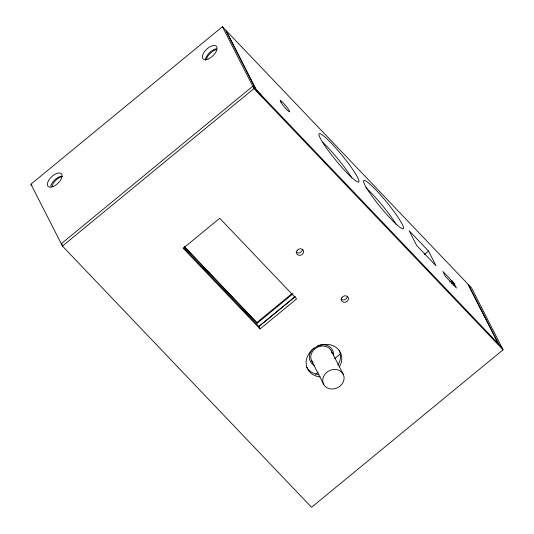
<?xml version="1.0" encoding="UTF-8"?>
<svg xmlns="http://www.w3.org/2000/svg" width="534" height="534" viewBox="0 0 534 534"><rect width="100%" height="100%" fill="white"/><g stroke="black" fill="none" stroke-linecap="round" stroke-linejoin="round"><path stroke-width="0.8" d="M337.748 365.156L339.284 362.519A18.33 15.746 -27 0 0 339.157 350.144M339.324 366.845L340.472 364.862A18.33 15.746 -27 0 0 332.709 345.585A18.33 15.746 -27 0 0 309.7 352.527L307.41 356.458A18.33 15.746 -27 0 0 320.253 376.911M498.803 344.223L468.472 284.689L471.549 287.913L503.075 349.79L311.569 507.3L62.451 246.087L30.925 184.21L222.431 26.7L225.508 29.924L255.839 89.458M62.451 246.087L253.957 88.577L222.431 26.7M293.059 293.733L257.201 323.23L256.854 322.563L292.078 293.587M295.322 296.383L258.816 326.407L260.098 328.917L296.597 298.893L219.714 218.273L183.209 248.297L260.098 328.917M294.768 297.078L258.903 326.574L183.736 247.756M424.303 254.511L428.515 251.047L409.184 230.775L416.68 245.493L436.011 265.765L428.515 251.047M315.614 374.247L318.151 372.158M334.638 358.601L340.345 353.909M449.721 282.039L451.617 280.477L454.174 284.095L452.912 285.136M451.377 283.527L452.638 282.486L451.617 280.477M62.284 244.826L61.263 243.751L252.769 86.234L261.433 95.292L262.621 97.635L503.075 349.79M253.957 88.577L262.621 97.635M452.638 282.486L454.174 284.095M501.88 347.447L256.413 89.986L226.162 30.618L467.811 283.995L498.062 343.362M184.557 246.755L256.854 322.563M184.33 246.821L257.201 323.23M30.925 184.21L31.953 185.285M259.858 93.563L261.046 95.9M256.453 90.106L257.648 92.449M256.06 89.692L257.254 92.035M331.314 350.905L343.242 374.321A10.994 9.445 -27 0 1 332.108 389.012A10.994 9.445 -27 0 1 324.852 374.341A10.994 9.445 -27 0 1 343.242 374.321M311.629 360.717L323.557 384.126M313.051 362.74A10.994 9.445 -27 0 1 317.283 347.34A10.994 9.445 -27 0 1 332.061 353.268M317.463 345.872A12.462 10.707 -27 0 1 333.503 355.798M314.186 365.423A12.462 10.707 -27 0 1 314.005 347.981M206.311 59.407A9.165 4.546 -43.6 0 1 216.911 49.462M51.871 186.433A9.165 4.546 -43.6 0 1 62.471 176.487M365.817 187.721A31.159 3.965 50.6 0 1 396.375 224.694M322.95 142.545A31.159 3.965 50.6 0 1 351.779 177.935M319.058 374.568A18.33 15.746 -27 0 1 306.73 367.218M302.398 249.725A3.665 3.151 -27 0 1 302.164 250.573L301.703 251.36A3.665 3.151 -27 0 1 296.05 252.041M347.213 296.717A3.665 3.151 -27 0 1 346.98 297.558L346.519 298.346A3.665 3.151 -27 0 1 340.866 299.033M205.463 60.302A9.165 4.546 -43.6 0 1 216.25 48.768M50.65 186.206A9.165 4.546 -43.6 0 1 61.25 176.253M297.204 250.446L296.744 251.234A3.665 3.151 -27 0 0 298.299 255.085A3.665 3.151 -27 0 0 302.898 253.697L303.359 252.909A3.665 3.151 -27 0 0 301.803 249.058A3.665 3.151 -27 0 0 297.204 250.446M342.014 297.438L341.56 298.219A3.665 3.151 -27 0 0 343.108 302.077A3.665 3.151 -27 0 0 347.714 300.689L348.168 299.901A3.665 3.151 -27 0 0 346.619 296.05A3.665 3.151 -27 0 0 342.014 297.438M453.913 283.027L442.933 271.512L445.489 276.525L456.47 288.046L453.913 283.027M208.053 59.087A9.165 4.546 -43.6 0 0 216.737 46.812A9.165 4.546 -43.6 0 0 204.362 51.851A9.165 4.546 -43.6 0 0 208.053 59.087M53.053 186.58A9.165 4.546 -43.6 0 0 61.737 174.298A9.165 4.546 -43.6 0 0 49.362 179.337A9.165 4.546 -43.6 0 0 53.053 186.58M281.111 102.575A7.329 0.934 50.6 0 0 289.228 111.78A7.329 0.934 50.6 0 0 284.408 104.123A7.329 0.934 50.6 0 0 281.111 102.575M322.83 142.645A31.159 3.965 50.6 0 0 357.319 181.774A31.159 3.965 50.6 0 0 336.827 149.213A31.159 3.965 50.6 0 0 322.83 142.645M367.425 189.403A31.159 3.965 50.6 0 0 401.915 228.539A31.159 3.965 50.6 0 0 381.423 195.978A31.159 3.965 50.6 0 0 367.425 189.403"/></g></svg>
